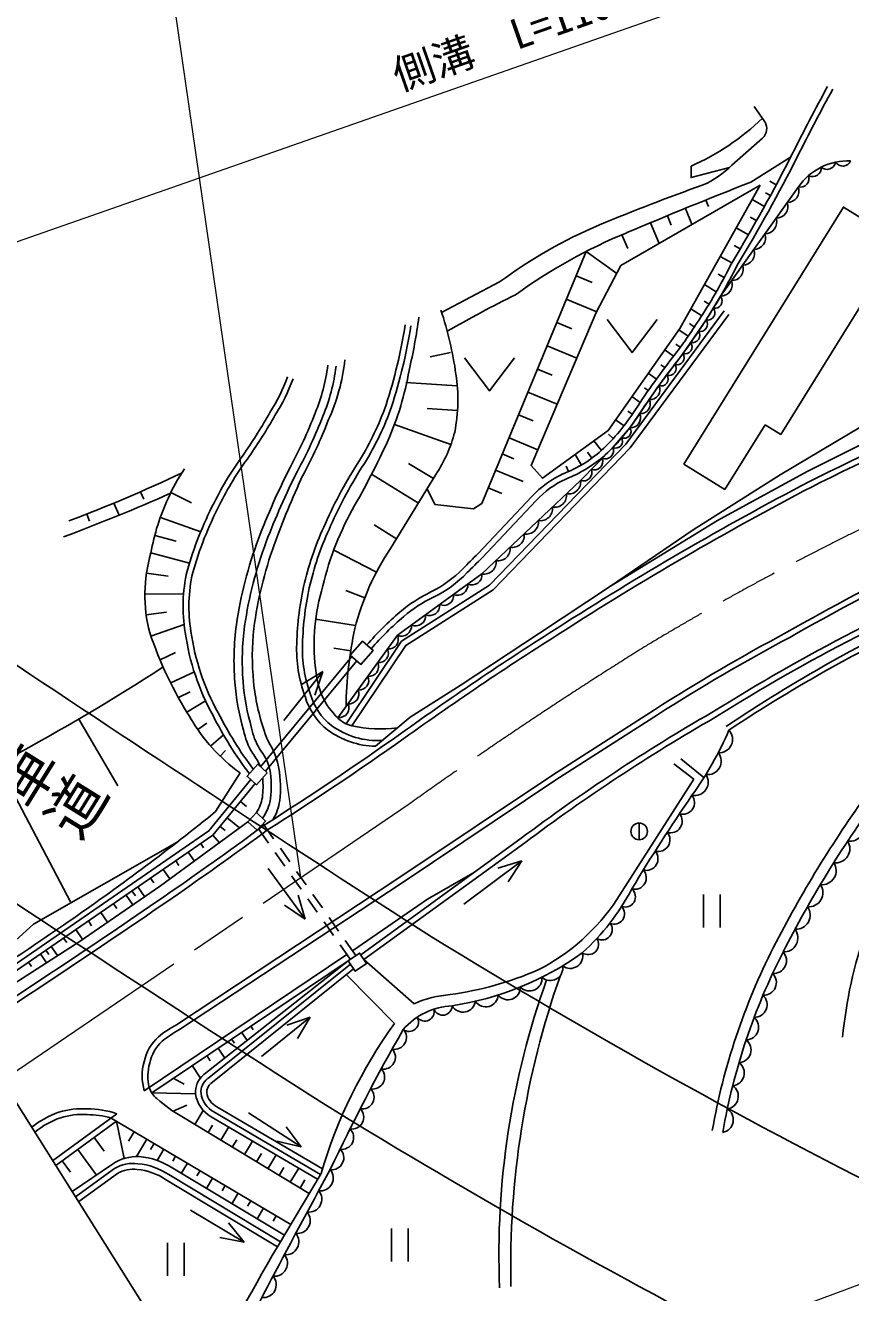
# Model space of a CAD drawing. Units: millimetres, scale not verified. Extents: x 40000 to 680000, y 20000 to 380000.
# Drawn here: x 86893 to 136628, y 244077 to 320472 of the extents above; entities that cross this region are included whole.
import ezdxf
from ezdxf.enums import TextEntityAlignment as Align

# ---------------------------------------------------------------- set-up
doc = ezdxf.new("R2010")
doc.units = ezdxf.units.MM
doc.header["$LTSCALE"] = 1000
doc.linetypes.add('CHAIN', pattern=[18.5, 12, -1.5, 3.5, -1.5])
for name, color, linetype, lineweight in [('M-BGD', 7, 'Continuous', 25), ('M-BMK', 2, 'CHAIN', 13), ('M-BMK-SRVR', 3, 'Continuous', 25), ('M-STR-HTXT', 7, 'Continuous', 13)]:
    doc.layers.add(name, color=color, linetype=linetype, lineweight=lineweight)
doc.layers.add('M-BMK-HTXT', color=7, linetype='Continuous')
doc.styles.add('@ＭＳ ゴシック', font='')
doc.styles.add('ＭＳ ゴシック', font='')
doc.styles.get('@ＭＳ ゴシック').set_extended_font_data('@MS Gothic')
doc.styles.get('ＭＳ ゴシック').set_extended_font_data('MS Gothic')

msp = doc.modelspace()

# ---------------------------------------------------------------- linework, layer by layer
at = {"layer": 'M-BGD'}
for p, q in [((131465, 314656), (130810, 315571)), ((129464, 312035), (131320, 313673)), ((130607, 311016), (133009, 312519)), ((132141, 310855), (131755, 311070)), ((128783, 304142), (133477, 310728)), ((131791, 310206), (131496, 310371)), ((126670, 309435), (127052, 308495)), ((127894, 309932), (128053, 309542)), ((131437, 309560), (130687, 309978)), ((125815, 308434), (125582, 308997)), ((130957, 308701), (130569, 308916)), ((125083, 307326), (124562, 308573)), ((130468, 307846), (129726, 308259)), ((123195, 307010), (122839, 307847)), ((129970, 306995), (129609, 307196)), ((120686, 306839), (122533, 305522)), ((129466, 306148), (128764, 306539)), ((111978, 303172), (115473, 305001)), ((120082, 305378), (121059, 304974)), ((128533, 304408), (127819, 304848)), ((129012, 305271), (128648, 305474)), ((127912, 302719), (128783, 304142)), ((119494, 303957), (121323, 303200)), ((126998, 303387), (127654, 302964)), ((127798, 303850), (128095, 303668)), ((118912, 302551), (119819, 302176)), ((126514, 300680), (127912, 302719)), ((126274, 302116), (126833, 301729)), ((127211, 302286), (126911, 302500)), ((118330, 301146), (120129, 300401)), ((126095, 301258), (126362, 301065)), ((112516, 300745), (111287, 300497)), ((125074, 298759), (126514, 300680)), ((125959, 300525), (125422, 300906)), ((117755, 299754), (118646, 299385)), ((124924, 299149), (124432, 299498)), ((125435, 299842), (125189, 300016)), ((112922, 298735), (109817, 298936)), ((123323, 296216), (125074, 298759)), ((117179, 298363), (118947, 297631)), ((123943, 297742), (123445, 298095)), ((124427, 298450), (124198, 298612)), ((112935, 297255), (111105, 297373)), ((123467, 297032), (123210, 297214)), ((109140, 296419), (112537, 295204)), ((116609, 296986), (117486, 296624)), ((122973, 296334), (122461, 296697)), ((122319, 295559), (122032, 295822)), ((122302, 295030), (123323, 296216)), ((129045, 292495), (131468, 296397)), ((131468, 296397), (132419, 295807)), ((116040, 295609), (117778, 294890)), ((120353, 293042), (122302, 295030)), ((120434, 294904), (120434, 294905)), ((121045, 295350), (121044, 295352)), ((121605, 294839), (121149, 295429)), ((115636, 294635), (116330, 294348)), ((120031, 294609), (120405, 293969)), ((120323, 294823), (120322, 294824)), ((120761, 294739), (121026, 294374)), ((121605, 294839), (121605, 294839)), ((107756, 293411), (110576, 291677)), ((108893, 288939), (111638, 293402)), ((109982, 294067), (111480, 293146)), ((115233, 293660), (116893, 292974)), ((119491, 293892), (119631, 293574)), ((98746, 292600), (98749, 292599)), ((114406, 287403), (120353, 293042)), ((94030, 291918), (93837, 292360)), ((95661, 292306), (96901, 291693)), ((114177, 288627), (117423, 292074)), ((114427, 288382), (117678, 291834)), ((115609, 292254), (114791, 292592)), ((92538, 290944), (92234, 291676)), ((90755, 290593), (90590, 291010)), ((97460, 289943), (95028, 290813)), ((107908, 290355), (109254, 289527)), ((94692, 289722), (95974, 289385)), ((109625, 290103), (109613, 290110)), ((105478, 288837), (108045, 287501)), ((96780, 288042), (94464, 288665)), ((94199, 287451), (95492, 287260)), ((109314, 283704), (114406, 287403)), ((96426, 286182), (94102, 286203)), ((107344, 285957), (106213, 286400)), ((94179, 284938), (95397, 285097)), ((96461, 284346), (94460, 283646)), ((106798, 284294), (104385, 284677)), ((96522, 283912), (96531, 283913)), ((105722, 278719), (109314, 283704)), ((106498, 282763), (105481, 282925)), ((95012, 282217), (95947, 282662)), ((101068, 275779), (106563, 282435)), ((101366, 275512), (106862, 282168)), ((95651, 280829), (97078, 281509)), ((104816, 281519), (102460, 278566)), ((104816, 281519), (103536, 280737)), ((104816, 281519), (104338, 280097)), ((96113, 279952), (96816, 280287)), ((97750, 279758), (96623, 279072)), ((118667, 275279), (124799, 279212)), ((118858, 274987), (124988, 278917)), ((92466, 274631), (90112, 278652)), ((97281, 278022), (97832, 278407)), ((98831, 277711), (98051, 277029)), ((98635, 276413), (98962, 276749)), ((89604, 267646), (85234, 275941)), ((127172, 275024), (125971, 275960)), ((127785, 275123), (126387, 276266)), ((98346, 273083), (99829, 275408)), ((109400, 269078), (118667, 275279)), ((122540, 267771), (127172, 275024)), ((109594, 268787), (118858, 274987)), ((99854, 273680), (100229, 273374)), ((97881, 272688), (98346, 273083)), ((98631, 272184), (98938, 271933)), ((99060, 272708), (99807, 272097)), ((100945, 272036), (101552, 271174)), ((101222, 272337), (101856, 271436)), ((123882, 271381), (123882, 272381)), ((98198, 271653), (98584, 271197)), ((107101, 264446), (116776, 271471)), ((123882, 271881), (123883, 271882)), ((96714, 270633), (97085, 270094)), ((97459, 271146), (97636, 270888)), ((101955, 270601), (102531, 269784)), ((102259, 270864), (102835, 270046)), ((107296, 264156), (116984, 271190)), ((95959, 270112), (96149, 269836)), ((116808, 270103), (113308, 267486)), ((116808, 270103), (115372, 269669)), ((116808, 270103), (115986, 268848)), ((94439, 269065), (94638, 268777)), ((95203, 269592), (95594, 269025)), ((95998, 260231), (109400, 269078)), ((103748, 266592), (101526, 269647)), ((102934, 269211), (103510, 268394)), ((103238, 269474), (103814, 268656)), ((93319, 268293), (93522, 267997)), ((93675, 268538), (94079, 267952)), ((96178, 259930), (109594, 268787)), ((92201, 267523), (92404, 267229)), ((92962, 268047), (93373, 267451)), ((92962, 268047), (93373, 267451)), ((103748, 266592), (102504, 267430)), ((103748, 266592), (103334, 268034)), ((103913, 267821), (104488, 267004)), ((104217, 268084), (104793, 267266)), ((127759, 268087), (127759, 266087)), ((128759, 268087), (128759, 266087)), ((91440, 266999), (91840, 266419)), ((105196, 266694), (105771, 265876)), ((89938, 265964), (90322, 265406)), ((90689, 266481), (90885, 266197)), ((104891, 266431), (105467, 265614)), ((89197, 265453), (89385, 265179)), ((106174, 265304), (106809, 264402)), ((87803, 264494), (88167, 263966)), ((87803, 264494), (88167, 263966)), ((88129, 264718), (88312, 264452)), ((88455, 264943), (88825, 264405)), ((94060, 256250), (106276, 264465)), ((105870, 265041), (106477, 264179)), ((87086, 264000), (87260, 263747)), ((94508, 256130), (106343, 264089)), ((97654, 257224), (106343, 264089)), ((97860, 256964), (106482, 263881)), ((98077, 256690), (106678, 263590)), ((107296, 264156), (110330, 261496)), ((109137, 260311), (106244, 263242)), ((104062, 260690), (101125, 258313)), ((104062, 260690), (102643, 260202)), ((104062, 260690), (103289, 259404)), ((100256, 259280), (99925, 259773)), ((100629, 259924), (100480, 260146)), ((99493, 259113), (99322, 259367)), ((98040, 258051), (97830, 258364)), ((98915, 258220), (98511, 258822)), ((97441, 257014), (96937, 257763)), ((95801, 256999), (96462, 256639)), ((94508, 256130), (97147, 256067)), ((95795, 255023), (96631, 255388)), ((104794, 251533), (98431, 255278)), ((88519, 252026), (92412, 254859)), ((88724, 251743), (92387, 254408)), ((92059, 254603), (102892, 248192)), ((92387, 254408), (92857, 252164)), ((96318, 254692), (103991, 250046)), ((97612, 255064), (97100, 254218)), ((104505, 250912), (98097, 254684)), ((104674, 251197), (98260, 254973)), ((103515, 252867), (100344, 254921)), ((93115, 253207), (93453, 253778)), ((98169, 254166), (97905, 253731)), ((99153, 254063), (98671, 253267)), ((103515, 252867), (102611, 254064)), ((91644, 252599), (91041, 253429)), ((93592, 252284), (94211, 253329)), ((94649, 253070), (94434, 252707)), ((99635, 253294), (99364, 252847)), ((100591, 253216), (100099, 252403)), ((103515, 252867), (102053, 253203)), ((91174, 251166), (90052, 252709)), ((95239, 252721), (94838, 252042)), ((95948, 252301), (95775, 252008)), ((101122, 252469), (100818, 251967)), ((102016, 252378), (101512, 251547)), ((89616, 251336), (89114, 252027)), ((89709, 250178), (92152, 251826)), ((89912, 249856), (92256, 251561)), ((95773, 251581), (102504, 247538)), ((96657, 251881), (96286, 251254)), ((97418, 251431), (97232, 251115)), ((102474, 251627), (102180, 251143)), ((103369, 251581), (102856, 250733)), ((90118, 249573), (92448, 251268)), ((95344, 250901), (102094, 246847)), ((95531, 251197), (102272, 247148)), ((98180, 250980), (97804, 250346)), ((102094, 246847), (104713, 251262)), ((103742, 250868), (103445, 250377)), ((98944, 250528), (98756, 250209)), ((99709, 250076), (99329, 249435)), ((100076, 247112), (96838, 249058)), ((100476, 249621), (100286, 249300)), ((101244, 249167), (100861, 248520)), ((102014, 248711), (101822, 248386)), ((100076, 247112), (99132, 248278)), ((108967, 247953), (108967, 245953)), ((109967, 247953), (109967, 245953)), ((95465, 247084), (95465, 245084)), ((96465, 247084), (96465, 245084)), ((100076, 247112), (98603, 247398))]:
    msp.add_line(p, q, dxfattribs=at)
for points in [[(129318, 311894), (127010, 311292), (127010, 311989)], [(132419, 295807), (139612, 307392), (136196, 309513), (126580, 294025), (129045, 292495)], [(111103, 292534), (111575, 291591), (113893, 291331), (114403, 291654), (120686, 306839)], [(106227, 278365), (109569, 283354), (114856, 286723), (123075, 295223), (129002, 303256)], [(106570, 278248), (109819, 283098), (115079, 286450), (123343, 294997), (129284, 303048)], [(121960, 302749), (123460, 300749), (124960, 302749)], [(113363, 300433), (114863, 298433), (116363, 300433)], [(107988, 277012), (110077, 278764), (113088, 280682), (117876, 283833), (122149, 286671), (127140, 290056), (132381, 293378), (138077, 296776)], [(122149, 286671), (128610, 290633), (134015, 293581), (137833, 295479)], [(100483, 275004), (97959, 271913), (82652, 261370)], [(100744, 274770), (98198, 271653), (82850, 261082)], [(100303, 272462), (95044, 268592), (90131, 265224), (83086, 260707)], [(82403, 261793), (87385, 266299), (96050, 271241)], [(106608, 264687), (111128, 267798), (113867, 269360)]]:
    msp.add_lwpolyline(points, dxfattribs=at)
for points in [[(131172, 310846), (122781, 305995), (121299, 303172), (117369, 293931), (118068, 293174), (122009, 296055), (126335, 302203)], [(106474, 282514), (107111, 281945), (107857, 282781), (107219, 283350)], [(101474, 275416), (100906, 275925), (100260, 275204), (100828, 274695)], [(100864, 271948), (100303, 272462), (100814, 273019), (101375, 272504)], [(106343, 264089), (107030, 264551), (107456, 263917), (106769, 263455)]]:
    msp.add_lwpolyline(points, close=True, dxfattribs=at)
msp.add_circle((123882, 271881), 500, dxfattribs=at)
for centre, radius, start, end in [((240832, 258963), 120389, 151.29472, 153.47869), ((240832, 258963), 120039, 151.29472, 153.47923), ((121213, 325279), 14499, 293.56687, 314.13752), ((130787, 314254), 788, 312.50517, 30.64089), ((43638, 358090), 100319, 328.8397, 333.11181), ((43638, 358090), 100669, 328.84786, 333.11245), ((125488, 315985), 5604, 293.60864, 315.18905), ((136492, 308637), 3669, 87.8758, 145.2543), ((134331, 311873), 522, 242.46358, 5.01114), ((135200, 312308), 522, 228.11896, 350.66652), ((136149, 312513), 522, 213.77433, 336.3219), ((228687, 59668), 269807, 111.31632, 113.02778), ((133596, 311237), 522, 256.8082, 19.35577), ((170570, 190281), 127952, 109.55977, 112.55364), ((132811, 310494), 706, 269.63941, 19.41062), ((132141, 309553), 706, 269.63941, 19.41062), ((131470, 308612), 706, 269.63941, 19.41062), ((133217, 280991), 29855, 113.12093, 126.4647), ((135781, 277414), 33070, 112.46484, 125.81373), ((130800, 307671), 706, 269.63941, 19.41062), ((130129, 306730), 706, 269.63941, 19.41062), ((99452, 321128), 33544, 326.99227, 333.5405), ((99452, 321128), 33894, 326.99406, 333.51617), ((129458, 305789), 706, 269.63941, 19.41062), ((128788, 304848), 706, 269.63941, 19.41062), ((147295, 241702), 69733, 116.2711, 120.10558), ((128446, 303859), 440, 257.06995, 39.95789), ((91643, 296511), 21398, 7.88516, 18.50978), ((128010, 303148), 440, 257.06995, 39.95789), ((77794, 307291), 33111, 346.69431, 352.3537), ((95679, 323306), 37896, 323.27934, 327.33878), ((95679, 323306), 38246, 323.2725, 327.33719), ((127569, 302454), 433, 253.45867, 37.68761), ((232326, 94221), 221691, 109.88586, 116.14786), ((77914, 307493), 32272, 342.13824, 350.95437), ((77914, 307493), 32622, 342.12936, 350.95437), ((127103, 301774), 433, 253.45867, 37.68761), ((232326, 94221), 221341, 109.88628, 116.14684), ((126638, 301095), 433, 253.45867, 37.68761), ((94471, 301581), 11750, 335.26239, 353.75694), ((162902, 271643), 46893, 141.79154, 146.8138), ((162902, 271643), 46543, 141.78597, 146.81053), ((126181, 300430), 417, 249.41178, 36.84834), ((94447, 301264), 10750, 337.18489, 353.14512), ((94447, 301264), 11250, 337.22361, 353.14512), ((92060, 302762), 18220, 336.37092, 350.23059), ((125700, 299789), 417, 249.41178, 36.84834), ((93019, 302716), 10265, 327.05632, 340.4798), ((93019, 302716), 10615, 327.11201, 340.4798), ((102855, 297906), 10102, 348.84647, 8.76655), ((124542, 298500), 591, 264.96429, 25.94824), ((125220, 299149), 417, 249.41178, 36.84834), ((974630, 1611363), 1598903, 235.18332, 237.32232), ((92004, 303489), 17640, 328.40136, 340.47871), ((92004, 303489), 17990, 328.38945, 340.49489), ((113110, 303980), 12479, 312.88205, 327.69073), ((123959, 297653), 591, 264.96429, 25.94824), ((72529, 313658), 33468, 325.46597, 330.41399), ((72529, 313658), 33818, 325.45459, 330.39671), ((78327, 307131), 27897, 331.49998, 338.91514), ((78327, 307131), 28397, 331.5153, 338.90001), ((78163, 307013), 28897, 331.77287, 339.01503), ((113110, 303980), 12829, 312.86393, 327.67866), ((123375, 296805), 591, 264.96429, 25.94824), ((104562, 298057), 8470, 326.66036, 345.60989), ((122988, 295988), 405, 244.31635, 34.20337), ((62779, 316557), 50583, 329.99769, 335.34893), ((121828, 294845), 509, 249.81198, 21.33515), ((122477, 295395), 405, 244.31635, 34.20337), ((115476, 283217), 19182, 143.28285, 153.8018), ((115476, 283217), 18832, 143.26271, 153.81168), ((130703, 278981), 28170, 147.18615, 155.98356), ((116602, 300478), 7539, 291.12483, 311.5476), ((116602, 300478), 7889, 291.21092, 311.57734), ((121178, 294182), 509, 249.81198, 21.33515), ((54758, 381745), 97555, 290.87656, 295.2117), ((106056, 287320), 11529, 146.19648, 156.37336), ((144005, 273052), 46105, 153.22743, 159.07893), ((144005, 273052), 45605, 153.23684, 159.07674), ((130703, 278981), 27820, 147.17857, 155.9902), ((121905, 287876), 6142, 114.90597, 136.87328), ((120528, 293519), 509, 249.81198, 21.33515), ((144376, 274015), 45105, 154.62241, 160.38383), ((121905, 287876), 5792, 115.01729, 136.87791), ((224605, 119894), 195292, 117.43394, 122.5915), ((119638, 292944), 721, 259.20249, 7.75119), ((224605, 119894), 194942, 117.43509, 122.59184), ((49379, 396296), 113850, 290.47033, 293.97704), ((107082, 286499), 12802, 154.84702, 170.25861), ((118789, 292139), 721, 259.20249, 7.75119), ((117987, 281522), 22187, 152.73787, 164.16036), ((117987, 281522), 21837, 152.72934, 164.13869), ((123340, 282162), 19069, 151.48837, 167.29315), ((117939, 291333), 721, 259.20249, 7.75119), ((122178, 282397), 18995, 154.93005, 166.41589), ((117090, 290528), 721, 259.20249, 7.75119), ((122178, 282397), 18645, 154.92018, 166.41085), ((116240, 289722), 721, 259.20249, 7.75119), ((124366, 280747), 25013, 159.47809, 171.74667), ((124366, 280747), 24513, 159.48215, 171.74171), ((124473, 280997), 24013, 160.13427, 172.56224), ((122110, 280183), 15854, 146.47735, 165.64351), ((115391, 288917), 721, 259.20249, 7.75119), ((103213, 286121), 9112, 163.78344, 194.35647), ((166387, 235215), 74691, 134.34761, 135.33039), ((166387, 235215), 74341, 134.34204, 135.32899), ((114541, 288111), 721, 259.20249, 7.75119), ((191596, 178023), 119234, 112.61444, 122.07975), ((241840, 90726), 221818, 117.0615, 119.44712), ((105781, 285443), 9384, 166.84981, 189.61057), ((105781, 285443), 9034, 166.90163, 189.63963), ((108274, 292559), 6952, 296.12071, 315.93135), ((108274, 292559), 7302, 296.11473, 315.91676), ((113801, 287345), 608, 246.45794, 5.53069), ((191596, 178023), 118884, 112.61289, 122.08292), ((241840, 90726), 221468, 117.06144, 119.44822), ((121603, 282713), 18363, 166.9528, 178.51758), ((121603, 282713), 18013, 166.95801, 178.52394), ((112952, 286728), 608, 246.45794, 5.53069), ((116032, 283146), 11741, 164.13295, 188.42606), ((115267, 278211), 9010, 115.87671, 130.0753), ((115267, 278211), 8660, 115.87189, 130.06692), ((112103, 286112), 608, 246.45794, 5.53069), ((121505, 271006), 18540, 130.49202, 139.18728), ((111254, 285495), 608, 246.45794, 5.53069), ((181625, 200063), 94142, 114.94459, 123.89462), ((181169, 199889), 93757, 114.67924, 123.59315), ((115413, 282182), 15947, 172.23134, 184.66303), ((115413, 282182), 15447, 172.23916, 184.6722), ((121505, 271006), 18190, 130.49605, 139.205), ((109557, 284262), 608, 246.45794, 5.53069), ((226132, 115082), 200173, 122.21766, 125.64038), ((110406, 284879), 608, 246.45794, 5.53069), ((117245, 291620), 24139, 198.74729, 212.274), ((111065, 285947), 14684, 188.10498, 208.83623), ((111065, 285947), 14334, 188.08653, 208.85897), ((115516, 282436), 14947, 173.5893, 185.91571), ((129588, 279148), 23371, 167.73227, 179.36278), ((108789, 283456), 581, 263.13298, 25.31486), ((226132, 115082), 199823, 122.21733, 125.64038), ((187340, 181498), 116014, 118.04746, 122.62086), ((187340, 181498), 115664, 118.04534, 122.62079), ((111547, 282879), 8307, 177.86717, 200.07808), ((111547, 282879), 7957, 177.85296, 200.16527), ((108194, 282631), 581, 263.13298, 25.31486), ((107600, 281806), 581, 263.13298, 25.31486), ((27103, 386297), 124730, 293.18446, 303.08751), ((108733, 281836), 4334, 185.43518, 225.99006), ((107006, 280981), 581, 263.13298, 25.31486), ((113160, 281862), 13676, 184.09714, 196.4279), ((113160, 281862), 13176, 184.08642, 196.53225), ((113268, 282094), 12676, 185.42312, 199.29202), ((106411, 280156), 581, 263.13298, 25.31486), ((107574, 281137), 3986, 196.16325, 232.15614), ((107574, 281137), 3636, 195.97704, 232.08269), ((119092, 289495), 23439, 206.96948, 217.09793), ((119092, 289495), 23089, 206.9553, 216.92816), ((105817, 279331), 581, 263.13298, 25.31486), ((184897, 180674), 113511, 119.92486, 126.87926), ((106070, 284045), 10655, 209.91667, 234.14687), ((104231, 278813), 3768, 190.70067, 211.0926), ((108114, 282052), 4692, 233.74719, 273.68134), ((106956, 279944), 1739, 224.76841, 256.84118), ((108309, 286100), 8042, 257.44305, 277.15379), ((184897, 180674), 113161, 119.92153, 126.88064), ((104231, 278813), 4268, 191.04997, 211.53234), ((-2910, 436504), 194509, 302.38852, 305.30179), ((104455, 278771), 3268, 195.35697, 210.72191), ((-2910, 436504), 194859, 302.39349, 305.30179), ((108114, 282052), 5042, 233.6897, 268.56758), ((110448, 286084), 20512, 324.10225, 336.75137), ((128702, 277433), 811, 266.12978, 43.15659), ((98244, 274702), 3007, 21.4304, 38.64656), ((98244, 274702), 3507, 14.92568, 38.10352), ((98202, 275052), 4007, 9.06635, 30.77244), ((128017, 276114), 811, 261.91341, 38.94021), ((974630, 1611363), 1610883, 235.97801, 237.3261), ((95720, 274606), 5497, 352.9254, 5.20226), ((95720, 274606), 5997, 352.85628, 9.59755), ((95772, 274498), 6497, 353.30079, 10.51298), ((127236, 274850), 811, 257.69703, 34.72384), ((99003, 274265), 2198, 325.48758, 351.21727), ((99003, 274265), 2698, 323.99283, 351.3802), ((99061, 274217), 3198, 329.5797, 351.42469), ((220815, 209856), 113627, 145.59673, 148.98083), ((126519, 273615), 701, 252.77916, 39.09112), ((195234, 232570), 71034, 144.11131, 152.92421), ((195234, 232570), 70395, 144.10443, 152.92393), ((125772, 272497), 701, 253.45598, 39.76794), ((8702, 383735), 142423, 304.41256, 308.76708), ((-45422, 471326), 247288, 304.86039, 306.38765), ((136586, 272137), 852, 260.7137, 31.27495), ((-45422, 471326), 247638, 304.8602, 306.3859), ((125039, 271370), 701, 254.1328, 40.44476), ((135730, 270838), 852, 261.97362, 32.53488), ((124319, 270234), 701, 254.80962, 41.12158), ((134903, 269521), 852, 263.23355, 33.79481), ((123613, 269090), 701, 255.48644, 41.7984), ((-205082, 704813), 530139, 302.97726, 304.59582), ((111235, 274789), 13768, 312.05653, 332.40299), ((123038, 267936), 620, 249.76068, 49.95869), ((134105, 268185), 852, 264.49348, 35.05474), ((-205082, 704813), 530489, 302.97726, 304.59591), ((112012, 274766), 12640, 297.2432, 326.39714), ((122384, 266917), 620, 244.67406, 44.87207), ((133337, 266832), 852, 265.75341, 36.31467), ((-3381, 400257), 162884, 301.7798, 304.63453), ((121642, 265959), 620, 239.58745, 39.78546), ((132598, 265463), 852, 267.01334, 37.57459), ((162647, 257003), 26618, 160.45052, 174.6684), ((308865, 585886), 376342, 238.34558, 243.45521), ((120818, 265072), 620, 234.50083, 34.69885), ((109910, 279230), 18063, 278.60933, 305.72818), ((119733, 264371), 750, 231.83297, 15.10359), ((166982, 247060), 39283, 152.98648, 170.04449), ((166982, 247060), 38644, 152.987, 170.04449), ((131990, 264087), 771, 265.14499, 42.96119), ((118532, 263643), 750, 227.31316, 10.58379), ((109628, 282526), 20680, 277.99318, 293.27253), ((164358, 246403), 48925, 160.26113, 182.37631), ((168903, 245675), 52763, 160.60584, 181.32726), ((117277, 263012), 750, 222.79335, 6.06398), ((131381, 262773), 771, 267.27718, 45.09337), ((113102, 255124), 6949, 94.94651, 113.51267), ((115976, 262482), 750, 218.27354, 1.54417), ((112834, 257159), 4217, 92.98345, 138.6823), ((112045, 261372), 569, 201.35128, 359.84858), ((113269, 261737), 750, 209.23392, 352.50455), ((114637, 262056), 750, 213.75373, 357.02436), ((130821, 261438), 771, 269.40937, 47.22556), ((110018, 260391), 569, 231.81717, 30.31448), ((110966, 261017), 569, 216.58422, 15.08153), ((130311, 260083), 771, 271.54155, 49.35775), ((99331, 254126), 6955, 118.63419, 129.48287), ((99331, 254126), 6605, 118.50868, 129.39871), ((133515, 242785), 30024, 144.28769, 163.60059), ((216722, 198823), 123274, 150.27714, 154.70405), ((109145, 259457), 714, 258.17195, 43.01475), ((96843, 257390), 2858, 132.59672, 167.85919), ((96843, 257390), 2508, 132.80972, 167.96066), ((129852, 258709), 771, 273.67374, 51.48993), ((108482, 258266), 714, 258.80437, 43.64717), ((97079, 257141), 3148, 164.32176, 196.43185), ((97073, 257121), 2798, 163.55223, 193.88109), ((107832, 257067), 714, 259.43678, 44.27958), ((129444, 257320), 771, 275.80593, 53.62212), ((98479, 256174), 1335, 128.17789, 185.16957), ((98479, 256174), 1004, 128.09212, 184.74458), ((98479, 256174), 654, 127.93781, 183.88389), ((95802, 256938), 1526, 198.64898, 229.50021), ((98973, 256303), 1840, 187.80338, 241.60744), ((98973, 256303), 1509, 188.09869, 241.82571), ((98973, 256303), 1159, 188.62613, 242.15167), ((107196, 255862), 714, 260.0692, 44.912), ((129088, 255916), 771, 277.93811, 55.75431), ((90330, 250314), 4854, 86.5708, 106.93859), ((101550, 263538), 10278, 229.03019, 239.39725), ((308865, 585886), 388322, 238.3297, 243.01687), ((90759, 249688), 5582, 109.27782, 128.99485), ((90759, 249688), 5232, 109.35626, 128.99485), ((90330, 250314), 4504, 86.45386, 106.84792), ((90579, 249422), 5388, 74.05303, 89.68698), ((90579, 249422), 5738, 71.36929, 89.58865), ((106573, 254649), 714, 260.70162, 45.54441), ((128785, 254500), 771, 280.0703, 57.88649), ((105964, 253430), 714, 261.33403, 46.17683), ((93652, 249606), 2679, 87.83616, 124.05463), ((93322, 247784), 4520, 57.16009, 84.52676), ((105368, 252204), 714, 261.96645, 46.80924), ((93389, 249646), 2225, 82.48181, 120.6202), ((93389, 249646), 1875, 82.29898, 120.13581), ((93289, 247805), 3716, 56.42413, 84.57727), ((93289, 247805), 4066, 56.53775, 84.48119), ((485888, 43018), 433976, 151.2888, 153.40758), ((104670, 250993), 782, 262.59482, 40.17539), ((103973, 249710), 782, 262.78744, 40.368), ((103280, 248425), 782, 262.98005, 40.56062), ((102592, 247138), 782, 263.17267, 40.75324), ((202067, 187574), 116223, 149.33696, 154.27813), ((101908, 245848), 782, 263.36529, 40.94585), ((101228, 244556), 782, 263.5579, 41.13847)]:
    msp.add_arc(centre, radius, start, end, dxfattribs=at)
at = {"layer": 'M-BMK'}
msp.add_line((85916, 257147), (110027, 273534), dxfattribs=at)
for centre, radius, start, end in [((209927, 141267), 165643, 113.38864, 121.17977), ((274287, 42985), 283080, 122.02592, 125.46897)]:
    msp.add_arc(centre, radius, start, end, dxfattribs=at)
at = {"layer": 'M-BMK-SRVR'}
msp.add_line((85769, 256443), (102448, 229927), dxfattribs=at)
at = {"layer": 'M-STR-HTXT'}
for p, q in [((59600, 298044), (173787, 338051)), ((101542, 231324), (184766, 262304))]:
    msp.add_line(p, q, dxfattribs=at)
msp.add_lwpolyline([(103502, 269099), (95286, 325859), (127786, 325859)], dxfattribs=at)

# ---------------------------------------------------------------- texts
at = {"layer": 'M-BMK-HTXT', "style": '@ＭＳ ゴシック'}
msp.add_text('中国自動車道', height=2566, rotation=328.139, dxfattribs=at).set_placement((72459, 281806), align=Align.BOTTOM_LEFT)
at = {"layer": 'M-STR-HTXT', "style": 'ＭＳ ゴシック'}
msp.add_text('側溝\u3000L=110.0', height=1833, rotation=19.309, dxfattribs=at).set_placement((117266, 318658), align=Align.BOTTOM_CENTER)

doc.saveas('drawing.dxf')
